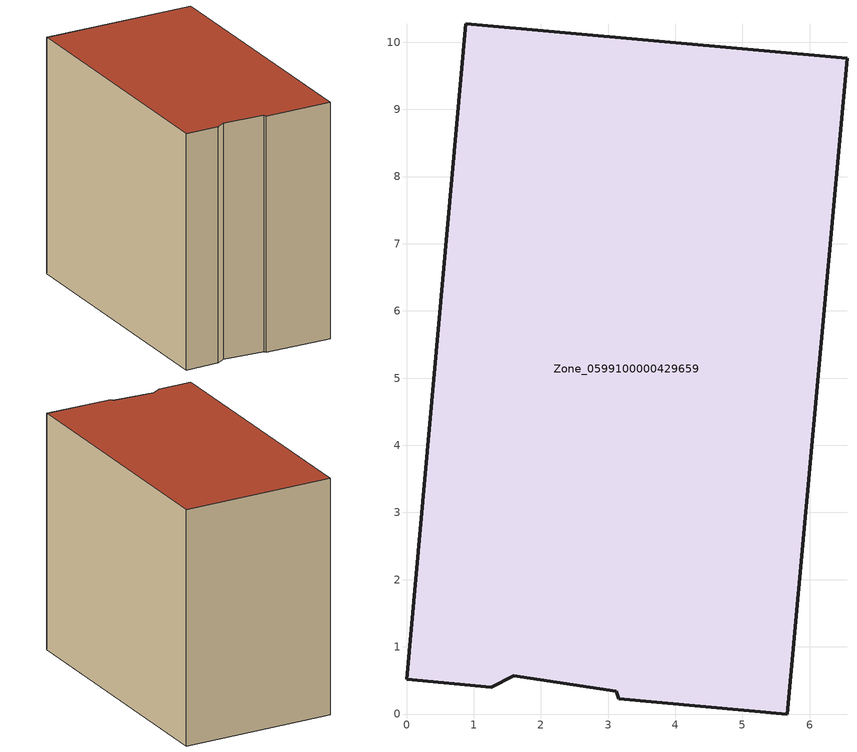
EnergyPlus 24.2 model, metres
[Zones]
Zone_0599100000429659
 floor ground (C_G): 5.67,0 3.16,0.23 3.12,0.34 1.6,0.57 1.26,0.4 0,0.52 0.88,10.27 6.56,9.76 z0
 wall outside (C_F): 0.88,10.27 0,0.52 1.26,0.4 1.6,0.57 3.12,0.34 3.16,0.23 5.67,0 6.56,9.76 0.88,10.27 z0:8.84
 roof outside (C_R): 3.16,0.23 5.67,0 6.56,9.76 0.88,10.27 0,0.52 1.26,0.4 1.6,0.57 3.12,0.34 z8.84
[BUILDING]
Pand.0599100000429659: North Axis=0; Terrain=City; Loads Convergence Tolerance Value=0.04; Temperature Convergence Tolerance Value=0.4; Solar Distribution=FullExterior; Maximum Number of Warmup Days=25; Minimum Number of Warmup Days=1
[Site:Location]
Rotterdam.The.Hague.AP_ZH_NLD Design_Conditions: Latitude=51.96; Longitude=4.45; Time Zone=1; Elevation=-4.5
[SITE:GROUNDTEMPERATURE:BUILDINGSURFACE]
18, 18, 18, 18, 18, 18, 18, 18, 18, 18, 18, 18
[MATERIAL] Thermal Absorptance=0.9; Solar Absorptance=0.7; Visible Absorptance=0.7
Name | Roughness | Thickness | Conductivity | Density | Specific Heat
G.TI.2006-2014 | MediumSmooth | 0.15 | 0.06 | 540 | 1210
F.TI.2006-2014 | Rough | 0.3 | 0.12 | 1920 | 840
R.TI.2006-2014 | MediumRough | 0.2 | 0.08 | 1500 | 1000
[CONSTRUCTION]
C_G: G.TI.2006-2014
C_F: F.TI.2006-2014
C_R: R.TI.2006-2014
[ZONE]
Zone_0599100000429659: Type=1; Multiplier=1; Ceiling Height=Autocalculate; Volume=Autocalculate; Floor Area=autocalculate; Part of Total Floor Area=Yes
[ZONEINFILTRATION:DESIGNFLOWRATE]
Infil_Zone_0599100000429659: Zone or ZoneList or Space or SpaceList=Zone_0599100000429659; Schedule=AlwaysOn; Design Flow Rate Calculation Method=Flow/Area; Flow Rate per Floor Area=0.0015; Constant Term Coefficient=1; Temperature Term Coefficient=0; Velocity Term Coefficient=0; Velocity Squared Term Coefficient=0
[HVACTEMPLATE:ZONE:IDEALLOADSAIRSYSTEM]
Zone_0599100000429659: Maximum Heating Supply Air Temperature=50; Minimum Cooling Supply Air Temperature=13; Maximum Heating Supply Air Humidity Ratio=0.0156; Minimum Cooling Supply Air Humidity Ratio=0.0077; Heating Limit=NoLimit; Cooling Limit=NoLimit; Dehumidification Control Type=ConstantSensibleHeatRatio; Cooling Sensible Heat Ratio=0.7; Dehumidification Setpoint=60; Humidification Control Type=None; Humidification Setpoint=30; Outdoor Air Method=None; Outdoor Air Flow Rate per Person=0.00944; Outdoor Air Flow Rate per Zone Floor Area=0; Outdoor Air Flow Rate per Zone=0; Demand Controlled Ventilation Type=None; Outdoor Air Economizer Type=NoEconomizer; Heat Recovery Type=None; Sensible Heat Recovery Effectiveness=0.7; Latent Heat Recovery Effectiveness=0.65
[ZONECONTROL:THERMOSTAT]
ThermostatControl_Zone_0599100000429659: Zone or ZoneList=Zone_0599100000429659; Control Type Schedule=DualSetpointControlType; Control 1=Thermostat_Zone_0599100000429659; Temperature Difference Between Cutout And Setpoint=0
[THERMOSTATSETPOINT:DUALSETPOINT]
Thermostat_Zone_0599100000429659: Heating Setpoint Temperature Schedule=HeatingSetpoint_Zone_0599100000429659; Cooling Setpoint Temperature Schedule=CoolingSetpoint_Zone_0599100000429659
[SCHEDULE:COMPACT]
HeatingSetpoint_Zone_0599100000429659: Through: 12/31, For: AllDays, Until: 24:00, 21
CoolingSetpoint_Zone_0599100000429659: Through: 12/31, For: AllDays, Until: 24:00, 24
DualSetpointControlType: Through: 12/31, For: AllDays, Until: 24:00, 4
AlwaysOn: Through: 12/31, For: AllDays, Until: 24:00, 1
